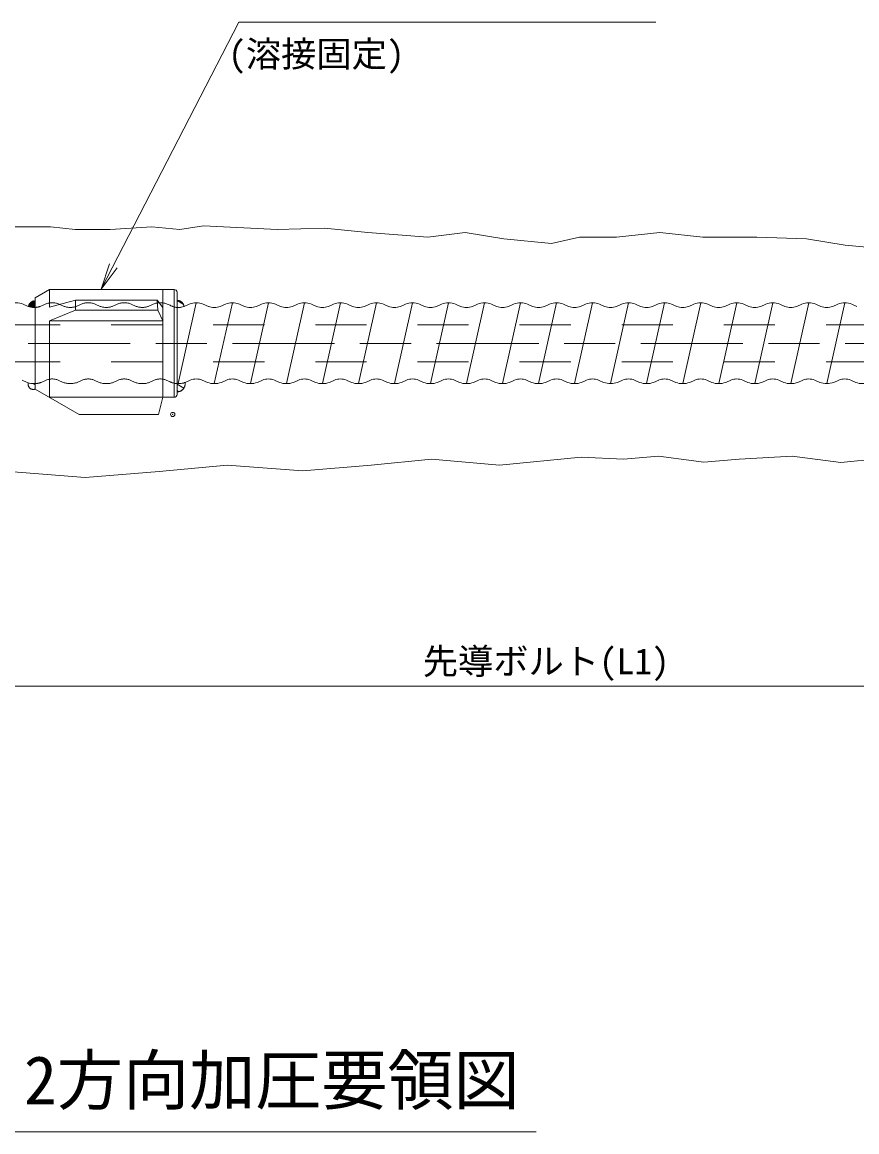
# Model space of a CAD drawing. Units: millimetres on the paper. Extents: x 35 to 806, y 25 to 569.
# Drawn here: x 168.7 to 266.8, y 335.5 to 465.8 of the extents above; entities that cross this region are included whole.
import ezdxf
from ezdxf.enums import TextEntityAlignment as Align

# ---------------------------------------------------------------- set-up
doc = ezdxf.new("R2010")
doc.units = ezdxf.units.MM
doc.header["$PDMODE"] = 32
doc.header["$PDSIZE"] = 0.5
doc.linetypes.add('DASHED_SPACED', pattern=[12, 6, -6])
doc.linetypes.add('USER1', pattern=[24, 12, -3, 6, -3])
for name, color, linetype, lineweight in [('1外形線', 7, 'Continuous', 13), ('3隠れ線', 2, 'DASHED_SPACED', 13), ('4中心線', 7, 'USER1', 13), ('6寸法線', 2, 'Continuous', 13), ('7 枠・タイトル', 7, 'Continuous', 13)]:
    doc.layers.add(name, color=color, linetype=linetype, lineweight=lineweight)
doc.styles.add('ＭＳ ゴシック', font='')
doc.styles.get('ＭＳ ゴシック').set_extended_font_data('MS Gothic')

# ---------------------------------------------------------------- blocks, each defined once
blk = doc.blocks.new('open_arrow')
at = {"color": 0, "linetype": 'Continuous', "lineweight": -2}
blk.add_lwpolyline([(7.5, 1.25), (0, 0), (7.5, -1.25)], dxfattribs=at)

msp = doc.modelspace()

# ---------------------------------------------------------------- hatches: boundary and pattern name
at = {"layer": '4中心線'}
h = msp.add_hatch(dxfattribs=at)
h.set_pattern_fill('USER', color=256, style=0, pattern_type=2)
h.set_pattern_definition([(330, (186.903, 433.145), (0.33333, 0.57735), [])])
h.paths.add_polyline_path([(187.725, 432.448), (187.668, 432.429), (187.544, 432.393), (187.417, 432.365), (187.29, 432.346), (187.161, 432.334), (187.032, 432.332), (186.903, 432.337), (186.903, 433.166), (186.906, 433.166), (186.96, 433.164), (187.014, 433.158), (187.067, 433.15), (187.12, 433.137), (187.171, 433.121), (187.222, 433.102), (187.271, 433.08), (187.318, 433.054), (187.364, 433.026), (187.408, 432.994), (187.45, 432.96), (187.489, 432.923), (187.526, 432.884), (187.56, 432.842), (187.592, 432.798), (187.62, 432.753), (187.646, 432.705), (187.668, 432.656), (187.687, 432.606), (187.703, 432.554), (187.716, 432.501)])
h = msp.add_hatch(dxfattribs=at)
h.set_pattern_fill('USER', color=256, style=0, pattern_type=2)
h.set_pattern_definition([(330, (169.716, 422.779), (0.33333, 0.57735), [])])
h.paths.add_polyline_path([(169.426, 423.487), (169.416, 423.448), (169.409, 423.409), (169.404, 423.369), (169.402, 423.329), (169.402, 423.289), (169.405, 423.249), (169.41, 423.21), (169.418, 423.171), (169.429, 423.132), (169.442, 423.094), (169.458, 423.057), (169.475, 423.022), (169.496, 422.987), (169.518, 422.954), (169.542, 422.922), (169.569, 422.893), (169.597, 422.864), (169.627, 422.838), (169.659, 422.814), (169.693, 422.792), (169.727, 422.772), (169.763, 422.754), (169.8, 422.739), (169.838, 422.726), (169.877, 422.716), (169.916, 422.708), (169.955, 422.703), (169.995, 422.701), (170.035, 422.701), (170.075, 422.703), (170.115, 422.709), (170.154, 422.717), (170.193, 422.727), (170.23, 422.74), (170.236, 422.742), (170.236, 423.385), (170.168, 423.382), (170.017, 423.384), (169.867, 423.395), (169.719, 423.416), (169.571, 423.447)])
h = msp.add_hatch(dxfattribs=at)
h.set_pattern_fill('USER', color=256, style=0, pattern_type=2)
h.set_pattern_definition([(330, (186.902, 423.329), (0.33333, 0.57735), [])])
h.paths.add_polyline_path([(186.903, 422.416), (186.902, 422.799), (186.902, 423.386), (187.053, 423.381), (187.203, 423.386), (187.353, 423.401), (187.502, 423.425), (187.648, 423.459), (187.792, 423.502), (187.862, 423.527), (187.865, 423.503), (187.871, 423.44), (187.872, 423.377), (187.869, 423.314), (187.863, 423.251), (187.852, 423.189), (187.837, 423.128), (187.818, 423.067), (187.796, 423.008), (187.769, 422.951), (187.739, 422.896), (187.706, 422.842), (187.668, 422.791), (187.628, 422.743), (187.585, 422.697), (187.539, 422.654), (187.49, 422.614), (187.438, 422.578), (187.385, 422.545), (187.329, 422.515), (187.271, 422.489), (187.212, 422.467), (187.152, 422.449), (187.091, 422.435), (187.028, 422.425), (186.966, 422.419)])

# ---------------------------------------------------------------- linework, layer by layer
at = {"layer": '1外形線'}
for p, q in [((190.021, 441.942), (187.216, 441.474)), ((198.668, 441.474), (190.021, 441.942)), ((172.026, 441.825), (165.95, 441.825)), ((174.948, 441.474), (172.026, 441.825)), ((179.037, 441.474), (174.948, 441.474)), ((183.945, 441.825), (179.037, 441.474)), ((187.216, 441.474), (183.945, 441.825)), ((204.228, 441.665), (198.668, 441.474)), ((209.31, 441.121), (204.228, 441.665)), ((216.389, 440.576), (209.31, 441.121)), ((220.746, 441.121), (216.389, 440.576)), ((225.283, 440.395), (220.746, 441.121)), ((243.616, 441.121), (238.534, 440.576)), ((248.698, 440.576), (243.616, 441.121)), ((230.91, 439.851), (225.283, 440.395)), ((234.177, 440.576), (230.91, 439.851)), ((238.534, 440.576), (234.177, 440.576)), ((255.051, 440.576), (248.698, 440.576)), ((260.859, 440.395), (255.051, 440.576)), ((265.397, 439.669), (260.859, 440.395)), ((271.024, 439.125), (265.397, 439.669)), ((171.902, 434.446), (170.236, 433.484)), ((171.902, 434.446), (186.569, 434.446)), ((171.902, 434.446), (171.902, 432.352)), ((185.236, 434.446), (185.236, 421.78)), ((186.569, 434.446), (186.569, 421.78)), ((186.902, 434.113), (186.903, 422.113)), ((169.454, 432.471), (170.101, 433.117)), ((169.471, 432.547), (170.025, 433.1)), ((169.479, 432.437), (170.168, 433.126)), ((169.502, 432.636), (169.935, 433.069)), ((169.523, 432.422), (170.23, 433.129)), ((169.564, 432.757), (169.814, 433.007)), ((169.569, 432.409), (170.236, 433.076)), ((169.615, 432.396), (170.236, 433.017)), ((169.662, 432.384), (170.236, 432.958)), ((169.711, 432.374), (170.236, 432.899)), ((169.76, 432.364), (170.236, 432.84)), ((170.236, 433.484), (170.236, 422.742)), ((170.236, 422.799), (170.236, 433.466)), ((174.965, 433.18), (171.902, 432.352)), ((184.569, 433.18), (174.965, 433.18)), ((174.965, 432.002), (174.965, 433.18)), ((184.647, 432.002), (184.569, 433.18)), ((184.569, 433.18), (185.236, 432.346)), ((186.903, 422.742), (186.902, 433.484)), ((189.167, 432.882), (187.051, 423.382)), ((193.4, 432.882), (191.284, 423.382)), ((197.634, 432.882), (195.517, 423.382)), ((201.867, 432.882), (199.75, 423.382)), ((206.101, 432.882), (203.984, 423.382)), ((210.334, 432.882), (208.217, 423.382)), ((214.567, 432.882), (212.451, 423.382)), ((218.801, 432.882), (216.684, 423.382)), ((223.034, 432.882), (220.917, 423.382)), ((227.267, 432.882), (225.151, 423.382)), ((231.501, 432.882), (229.384, 423.382)), ((231.501, 432.882), (229.384, 423.382)), ((235.734, 432.882), (233.617, 423.382)), ((235.734, 432.882), (233.617, 423.382)), ((239.967, 432.882), (237.851, 423.382)), ((244.201, 432.882), (242.084, 423.382)), ((248.434, 432.882), (246.317, 423.382)), ((252.667, 432.882), (250.551, 423.382)), ((256.901, 432.882), (254.784, 423.382)), ((261.134, 432.882), (259.017, 423.382)), ((265.367, 432.882), (263.251, 423.382)), ((265.367, 432.882), (263.251, 423.382)), ((168.823, 432.732), (169.413, 432.46)), ((169.81, 432.356), (170.236, 432.781)), ((169.862, 432.348), (170.236, 432.722)), ((169.915, 432.342), (170.236, 432.663)), ((169.969, 432.337), (170.236, 432.604)), ((170.025, 432.334), (170.236, 432.545)), ((170.082, 432.332), (170.236, 432.486)), ((170.14, 432.332), (170.236, 432.427)), ((170.201, 432.334), (170.236, 432.369)), ((171.902, 430.751), (174.965, 432.002)), ((174.965, 432.002), (184.647, 432.002)), ((184.647, 432.002), (185.236, 430.751)), ((187.756, 432.46), (188.346, 432.732)), ((189.99, 432.732), (190.58, 432.46)), ((191.989, 432.46), (192.579, 432.732)), ((194.223, 432.732), (194.813, 432.46)), ((194.223, 432.732), (194.813, 432.46)), ((196.223, 432.46), (196.812, 432.732)), ((198.457, 432.732), (199.046, 432.46)), ((200.456, 432.46), (201.046, 432.732)), ((202.69, 432.732), (203.28, 432.46)), ((204.689, 432.46), (205.279, 432.732)), ((206.923, 432.732), (207.513, 432.46)), ((208.923, 432.46), (209.512, 432.732)), ((211.157, 432.732), (211.746, 432.46)), ((211.157, 432.732), (211.746, 432.46)), ((213.156, 432.46), (213.746, 432.732)), ((215.39, 432.732), (215.98, 432.46)), ((217.389, 432.46), (217.979, 432.732)), ((219.624, 432.732), (220.213, 432.46)), ((221.623, 432.46), (222.212, 432.732)), ((223.857, 432.732), (224.446, 432.46)), ((225.856, 432.46), (226.446, 432.732)), ((228.09, 432.732), (228.68, 432.46)), ((230.089, 432.46), (230.679, 432.732)), ((232.324, 432.732), (232.913, 432.46)), ((234.323, 432.46), (234.912, 432.732)), ((234.323, 432.46), (234.912, 432.732)), ((236.557, 432.732), (237.147, 432.46)), ((238.556, 432.46), (239.146, 432.732)), ((240.79, 432.732), (241.38, 432.46)), ((240.79, 432.732), (241.38, 432.46)), ((242.79, 432.46), (243.379, 432.732)), ((245.024, 432.732), (245.613, 432.46)), ((247.023, 432.46), (247.612, 432.732)), ((249.257, 432.732), (249.847, 432.46)), ((251.256, 432.46), (251.846, 432.732)), ((253.49, 432.732), (254.08, 432.46)), ((255.49, 432.46), (256.079, 432.732)), ((257.724, 432.732), (258.313, 432.46)), ((259.723, 432.46), (260.312, 432.732)), ((261.957, 432.732), (262.547, 432.46)), ((263.956, 432.46), (264.546, 432.732)), ((263.956, 432.46), (264.546, 432.732)), ((266.19, 432.732), (266.78, 432.46)), ((266.19, 432.732), (266.78, 432.46)), ((171.902, 430.751), (171.903, 421.78)), ((171.902, 430.751), (185.236, 430.751)), ((168.706, 423.804), (169.296, 423.531)), ((187.873, 423.531), (188.463, 423.803)), ((189.873, 423.803), (190.462, 423.531)), ((192.107, 423.531), (192.696, 423.803)), ((194.106, 423.803), (194.696, 423.531)), ((196.34, 423.531), (196.93, 423.803)), ((198.339, 423.803), (198.929, 423.531)), ((200.573, 423.532), (201.163, 423.804)), ((202.573, 423.804), (203.162, 423.531)), ((204.807, 423.532), (205.396, 423.804)), ((206.806, 423.804), (207.396, 423.531)), ((209.04, 423.532), (209.63, 423.804)), ((211.039, 423.804), (211.629, 423.532)), ((213.274, 423.532), (213.863, 423.804)), ((215.273, 423.804), (215.862, 423.532)), ((217.507, 423.532), (218.097, 423.804)), ((219.506, 423.804), (220.096, 423.532)), ((221.74, 423.532), (222.33, 423.804)), ((223.739, 423.804), (224.329, 423.532)), ((225.974, 423.532), (226.563, 423.804)), ((227.973, 423.804), (228.562, 423.532)), ((230.207, 423.532), (230.796, 423.804)), ((232.206, 423.804), (232.796, 423.532)), ((234.44, 423.532), (235.03, 423.804)), ((236.439, 423.804), (237.029, 423.532)), ((238.674, 423.532), (239.263, 423.804)), ((240.673, 423.804), (241.262, 423.532)), ((242.907, 423.532), (243.497, 423.804)), ((244.906, 423.804), (245.496, 423.532)), ((247.14, 423.532), (247.73, 423.804)), ((249.139, 423.804), (249.729, 423.532)), ((251.374, 423.532), (251.963, 423.804)), ((253.373, 423.804), (253.962, 423.532)), ((255.607, 423.532), (256.197, 423.804)), ((257.606, 423.804), (258.196, 423.532)), ((259.84, 423.532), (260.43, 423.804)), ((261.839, 423.804), (262.429, 423.532)), ((264.074, 423.532), (264.663, 423.804)), ((266.073, 423.804), (266.662, 423.532)), ((175.396, 419.763), (170.236, 422.742)), ((171.903, 421.78), (186.569, 421.78)), ((185.236, 421.78), (184.736, 419.763)), ((184.736, 419.763), (175.396, 419.763)), ((224.787, 413.813), (234.387, 414.727)), ((234.387, 414.727), (239.364, 414.527)), ((239.364, 414.527), (243.496, 414.881)), ((243.496, 414.881), (248.809, 414.173)), ((252.941, 414.527), (259.199, 414.881)), ((259.199, 414.881), (264.901, 414.133)), ((264.901, 414.133), (274.501, 415.047)), ((184.785, 413.047), (192.785, 413.813)), ((192.785, 413.813), (201.7, 413.128)), ((201.7, 413.128), (209.7, 413.813)), ((209.7, 413.813), (216.787, 414.498)), ((216.787, 414.498), (224.787, 413.813)), ((248.809, 414.173), (252.941, 414.527)), ((167.184, 413.047), (176.099, 412.362)), ((176.099, 412.362), (184.785, 413.047))]:
    msp.add_line(p, q, dxfattribs=at)
for centre, radius, start, end in [((186.569, 434.113), 0.333, 0.00051, 90.00051), ((168.001, 430.548), 2.333, 69.36613, 110.63387), ((170.236, 432.335), 0.793, 89.99974, 171.94811), ((186.903, 432.337), 0.829, 7.72036, 90.0502), ((189.168, 430.548), 2.333, 69.36613, 110.63387), ((193.401, 430.548), 2.333, 69.36613, 110.63387), ((197.635, 430.548), 2.333, 69.36613, 110.63387), ((201.868, 430.548), 2.333, 69.36613, 110.63387), ((206.101, 430.548), 2.333, 69.36613, 110.63387), ((210.335, 430.548), 2.333, 69.36613, 110.63387), ((214.568, 430.549), 2.333, 69.36613, 110.63387), ((218.801, 430.549), 2.333, 69.36613, 110.63387), ((223.035, 430.549), 2.333, 69.36613, 110.63387), ((227.268, 430.549), 2.333, 69.36613, 110.63387), ((231.501, 430.549), 2.333, 69.36613, 110.63387), ((235.735, 430.549), 2.333, 69.36613, 110.63387), ((239.968, 430.548), 2.333, 69.36613, 110.63387), ((244.201, 430.549), 2.333, 69.36613, 110.63387), ((248.435, 430.549), 2.333, 69.36613, 110.63387), ((252.668, 430.549), 2.333, 69.36613, 110.63387), ((256.901, 430.549), 2.333, 69.36613, 110.63387), ((261.135, 430.549), 2.333, 69.36613, 110.63387), ((265.368, 430.548), 2.333, 69.36613, 110.63387), ((170.118, 434.332), 2, 249.36605, 273.41912), ((171.056, 430.529), 2.333, 110.57551, 110.63387), ((187.051, 434.331), 2, 265.73838, 290.63617), ((191.284, 434.331), 2, 249.36605, 290.63617), ((195.518, 434.332), 2, 249.36605, 290.63617), ((199.751, 434.332), 2, 249.36605, 290.63617), ((203.985, 434.332), 2, 249.36605, 290.63617), ((208.218, 434.332), 2, 249.36605, 290.63617), ((212.451, 434.332), 2, 249.36605, 290.63617), ((216.685, 434.332), 2, 249.36605, 290.63617), ((220.918, 434.332), 2, 249.36605, 290.63617), ((225.151, 434.332), 2, 249.36605, 290.63617), ((229.385, 434.332), 2, 249.36605, 290.63617), ((233.618, 434.332), 2, 249.36605, 290.63617), ((237.851, 434.332), 2, 249.36605, 290.63617), ((242.085, 434.332), 2, 249.36605, 290.63617), ((246.318, 434.332), 2, 249.36605, 290.63617), ((250.551, 434.332), 2, 249.36605, 290.63617), ((254.785, 434.332), 2, 249.36605, 290.63617), ((259.018, 434.332), 2, 249.36605, 290.63617), ((263.251, 434.332), 2, 249.36605, 290.63617), ((189.168, 421.931), 2, 69.36992, 110.63395), ((193.401, 421.932), 2, 69.36992, 110.63395), ((197.635, 421.932), 2, 69.36992, 110.63395), ((201.868, 421.932), 2, 69.36992, 110.63395), ((206.101, 421.932), 2, 69.36992, 110.63395), ((210.335, 421.932), 2, 69.36992, 110.63395), ((214.568, 421.932), 2, 69.36992, 110.63395), ((218.801, 421.932), 2, 69.36992, 110.63395), ((223.035, 421.932), 2, 69.36992, 110.63395), ((227.268, 421.932), 2, 69.36992, 110.63395), ((231.501, 421.932), 2, 69.36992, 110.63395), ((235.735, 421.932), 2, 69.36992, 110.63395), ((239.968, 421.932), 2, 69.36992, 110.63395), ((244.201, 421.932), 2, 69.36992, 110.63395), ((248.435, 421.932), 2, 69.36992, 110.63395), ((252.668, 421.932), 2, 69.36992, 110.63395), ((256.901, 421.932), 2, 69.36992, 110.63395), ((261.135, 421.932), 2, 69.36992, 110.63395), ((265.368, 421.932), 2, 69.36992, 110.63395), ((170.118, 425.715), 2.333, 249.36613, 273.01012), ((170.015, 423.314), 0.613, 163.60107, 291.16215), ((187.051, 425.715), 2.333, 266.34808, 290.63387), ((186.903, 423.386), 0.97, 270, 8.34073), ((191.285, 425.715), 2.333, 249.36613, 290.63387), ((195.518, 425.715), 2.333, 249.36613, 290.63387), ((199.751, 425.715), 2.333, 249.36613, 290.63387), ((203.985, 425.715), 2.333, 249.36613, 290.63387), ((208.218, 425.715), 2.333, 249.36613, 290.63387), ((212.451, 425.715), 2.333, 249.36613, 290.63387), ((216.685, 425.715), 2.333, 249.36613, 290.63387), ((220.918, 425.715), 2.333, 249.36613, 290.63387), ((225.151, 425.715), 2.333, 249.36613, 290.63387), ((229.385, 425.715), 2.333, 249.36613, 290.63387), ((233.618, 425.715), 2.333, 249.36613, 290.63387), ((237.851, 425.716), 2.333, 249.36613, 290.63387), ((242.085, 425.715), 2.333, 249.36613, 290.63387), ((246.318, 425.715), 2.333, 249.36613, 290.63387), ((250.551, 425.715), 2.333, 249.36613, 290.63387), ((254.785, 425.715), 2.333, 249.36613, 290.63387), ((259.018, 425.715), 2.333, 249.36613, 290.63387), ((263.251, 425.716), 2.333, 249.36613, 290.63387), ((267.485, 425.715), 2.333, 249.36613, 290.63387), ((186.569, 422.113), 0.333, 270.00051, 0.00051)]:
    msp.add_arc(centre, radius, start, end, dxfattribs=at)
msp.add_point((186.403, 419.763), dxfattribs=at)
at = {"layer": '3隠れ線'}
for p, q in [((170.823, 432.46), (171.412, 432.732)), ((173.057, 432.732), (173.646, 432.46)), ((175.056, 432.46), (175.646, 432.732)), ((177.29, 432.732), (177.88, 432.46)), ((179.289, 432.46), (179.879, 432.732)), ((181.524, 432.732), (182.113, 432.46)), ((183.523, 432.46), (184.112, 432.732)), ((185.757, 432.732), (186.078, 432.584)), ((557.16, 430.28), (140.714, 430.28)), ((557.162, 425.947), (140.714, 425.947)), ((170.94, 423.532), (171.53, 423.804)), ((172.939, 423.804), (173.529, 423.532)), ((175.173, 423.532), (175.763, 423.804)), ((177.173, 423.804), (177.762, 423.532)), ((179.407, 423.532), (179.996, 423.804)), ((181.406, 423.804), (181.996, 423.532)), ((183.64, 423.532), (184.23, 423.804)), ((185.639, 423.804), (185.917, 423.676))]:
    msp.add_line(p, q, dxfattribs=at)
for centre, radius, start, end in [((172.235, 430.549), 2.333, 69.36587, 110.63361), ((176.468, 430.548), 2.333, 69.36587, 110.63361), ((180.701, 430.549), 2.333, 69.36587, 110.63361), ((184.935, 430.549), 2.333, 69.36587, 110.63361), ((170.118, 434.332), 2, 273.38157, 290.63591), ((174.351, 434.332), 2, 249.36579, 290.63591), ((178.585, 434.332), 2, 249.36579, 290.63591), ((182.818, 434.332), 2, 249.36579, 290.63591), ((187.051, 434.331), 2, 240.88228, 265.73813), ((172.235, 421.932), 2, 69.36966, 110.63369), ((176.468, 421.932), 2, 69.36966, 110.63369), ((180.701, 421.932), 2, 69.36966, 110.63369), ((184.935, 421.932), 2, 69.36966, 110.63369), ((187.051, 425.715), 2.333, 240.91788, 266.347), ((170.118, 425.715), 2.333, 272.898, 290.63362), ((174.351, 425.716), 2.333, 249.36587, 290.63362), ((178.585, 425.715), 2.333, 249.36587, 290.63362), ((182.818, 425.715), 2.333, 249.36587, 290.63362)]:
    msp.add_arc(centre, radius, start, end, dxfattribs=at)
at = {"layer": '4中心線', "color": 1}
msp.add_line((709.401, 428.113), (140.714, 428.113), dxfattribs=at)
at = {"layer": '4中心線', "linetype": 'Continuous'}
for points in [[(187.725, 432.448), (187.668, 432.429), (187.544, 432.393), (187.417, 432.365), (187.29, 432.346), (187.161, 432.334), (187.032, 432.332), (186.903, 432.337), (186.903, 433.166), (186.906, 433.166), (186.96, 433.164), (187.014, 433.158), (187.067, 433.15), (187.12, 433.137), (187.171, 433.121), (187.222, 433.102), (187.271, 433.08), (187.318, 433.054), (187.364, 433.026), (187.408, 432.994), (187.45, 432.96), (187.489, 432.923), (187.526, 432.884), (187.56, 432.842), (187.592, 432.798), (187.62, 432.753), (187.646, 432.705), (187.668, 432.656), (187.687, 432.606), (187.703, 432.554), (187.716, 432.501)], [(169.426, 423.487), (169.416, 423.448), (169.409, 423.409), (169.404, 423.369), (169.402, 423.329), (169.402, 423.289), (169.405, 423.249), (169.41, 423.21), (169.418, 423.171), (169.429, 423.132), (169.442, 423.094), (169.458, 423.057), (169.475, 423.022), (169.496, 422.987), (169.518, 422.954), (169.542, 422.922), (169.569, 422.893), (169.597, 422.864), (169.627, 422.838), (169.659, 422.814), (169.693, 422.792), (169.727, 422.772), (169.763, 422.754), (169.8, 422.739), (169.838, 422.726), (169.877, 422.716), (169.916, 422.708), (169.955, 422.703), (169.995, 422.701), (170.035, 422.701), (170.075, 422.703), (170.115, 422.709), (170.154, 422.717), (170.193, 422.727), (170.23, 422.74), (170.236, 422.742), (170.236, 423.385), (170.168, 423.382), (170.017, 423.384), (169.867, 423.395), (169.719, 423.416), (169.571, 423.447)], [(186.903, 422.416), (186.902, 422.799), (186.902, 423.386), (187.053, 423.381), (187.203, 423.386), (187.353, 423.401), (187.502, 423.425), (187.648, 423.459), (187.792, 423.502), (187.862, 423.527), (187.865, 423.503), (187.871, 423.44), (187.872, 423.377), (187.869, 423.314), (187.863, 423.251), (187.852, 423.189), (187.837, 423.128), (187.818, 423.067), (187.796, 423.008), (187.769, 422.951), (187.739, 422.896), (187.706, 422.842), (187.668, 422.791), (187.628, 422.743), (187.585, 422.697), (187.539, 422.654), (187.49, 422.614), (187.438, 422.578), (187.385, 422.545), (187.329, 422.515), (187.271, 422.489), (187.212, 422.467), (187.152, 422.449), (187.091, 422.435), (187.028, 422.425), (186.966, 422.419)]]:
    msp.add_lwpolyline(points, close=True, dxfattribs=at)
at = {"layer": '6寸法線'}
for p, q in [((177.986, 434.466), (194.171, 465.847)), ((194.171, 465.847), (243.169, 465.847)), ((128.048, 387.845), (332.492, 387.845))]:
    msp.add_line(p, q, dxfattribs=at)
at = {"layer": '7 枠・タイトル'}
msp.add_line((101.976, 335.489), (229.121, 335.489), dxfattribs=at)

# ---------------------------------------------------------------- block references
at = {"layer": '6寸法線', "xscale": 0.413, "yscale": 0.413, "rotation": 62.7}
msp.add_blockref('open_arrow', (177.986, 434.466), dxfattribs=at)

# ---------------------------------------------------------------- texts
at = {"layer": '6寸法線', "color": 7, "style": 'ＭＳ ゴシック'}
msp.add_text('(溶接固定)', height=3.038, dxfattribs=at).set_placement((192.918, 459.693), align=Align.BOTTOM_LEFT)
at = {"layer": '6寸法線', "style": 'ＭＳ ゴシック'}
msp.add_text('先導ボルト(L1)', height=3.038, dxfattribs=at).set_placement((230.27, 390.769), align=Align.MIDDLE_CENTER)
at = {"layer": '7 枠・タイトル', "style": 'ＭＳ ゴシック'}
msp.add_text('ＳＰソイルネイル,2方向加圧要領図', height=5.696, dxfattribs=at).set_placement((102.882, 337), align=Align.BOTTOM_LEFT)

doc.saveas('drawing.dxf')
